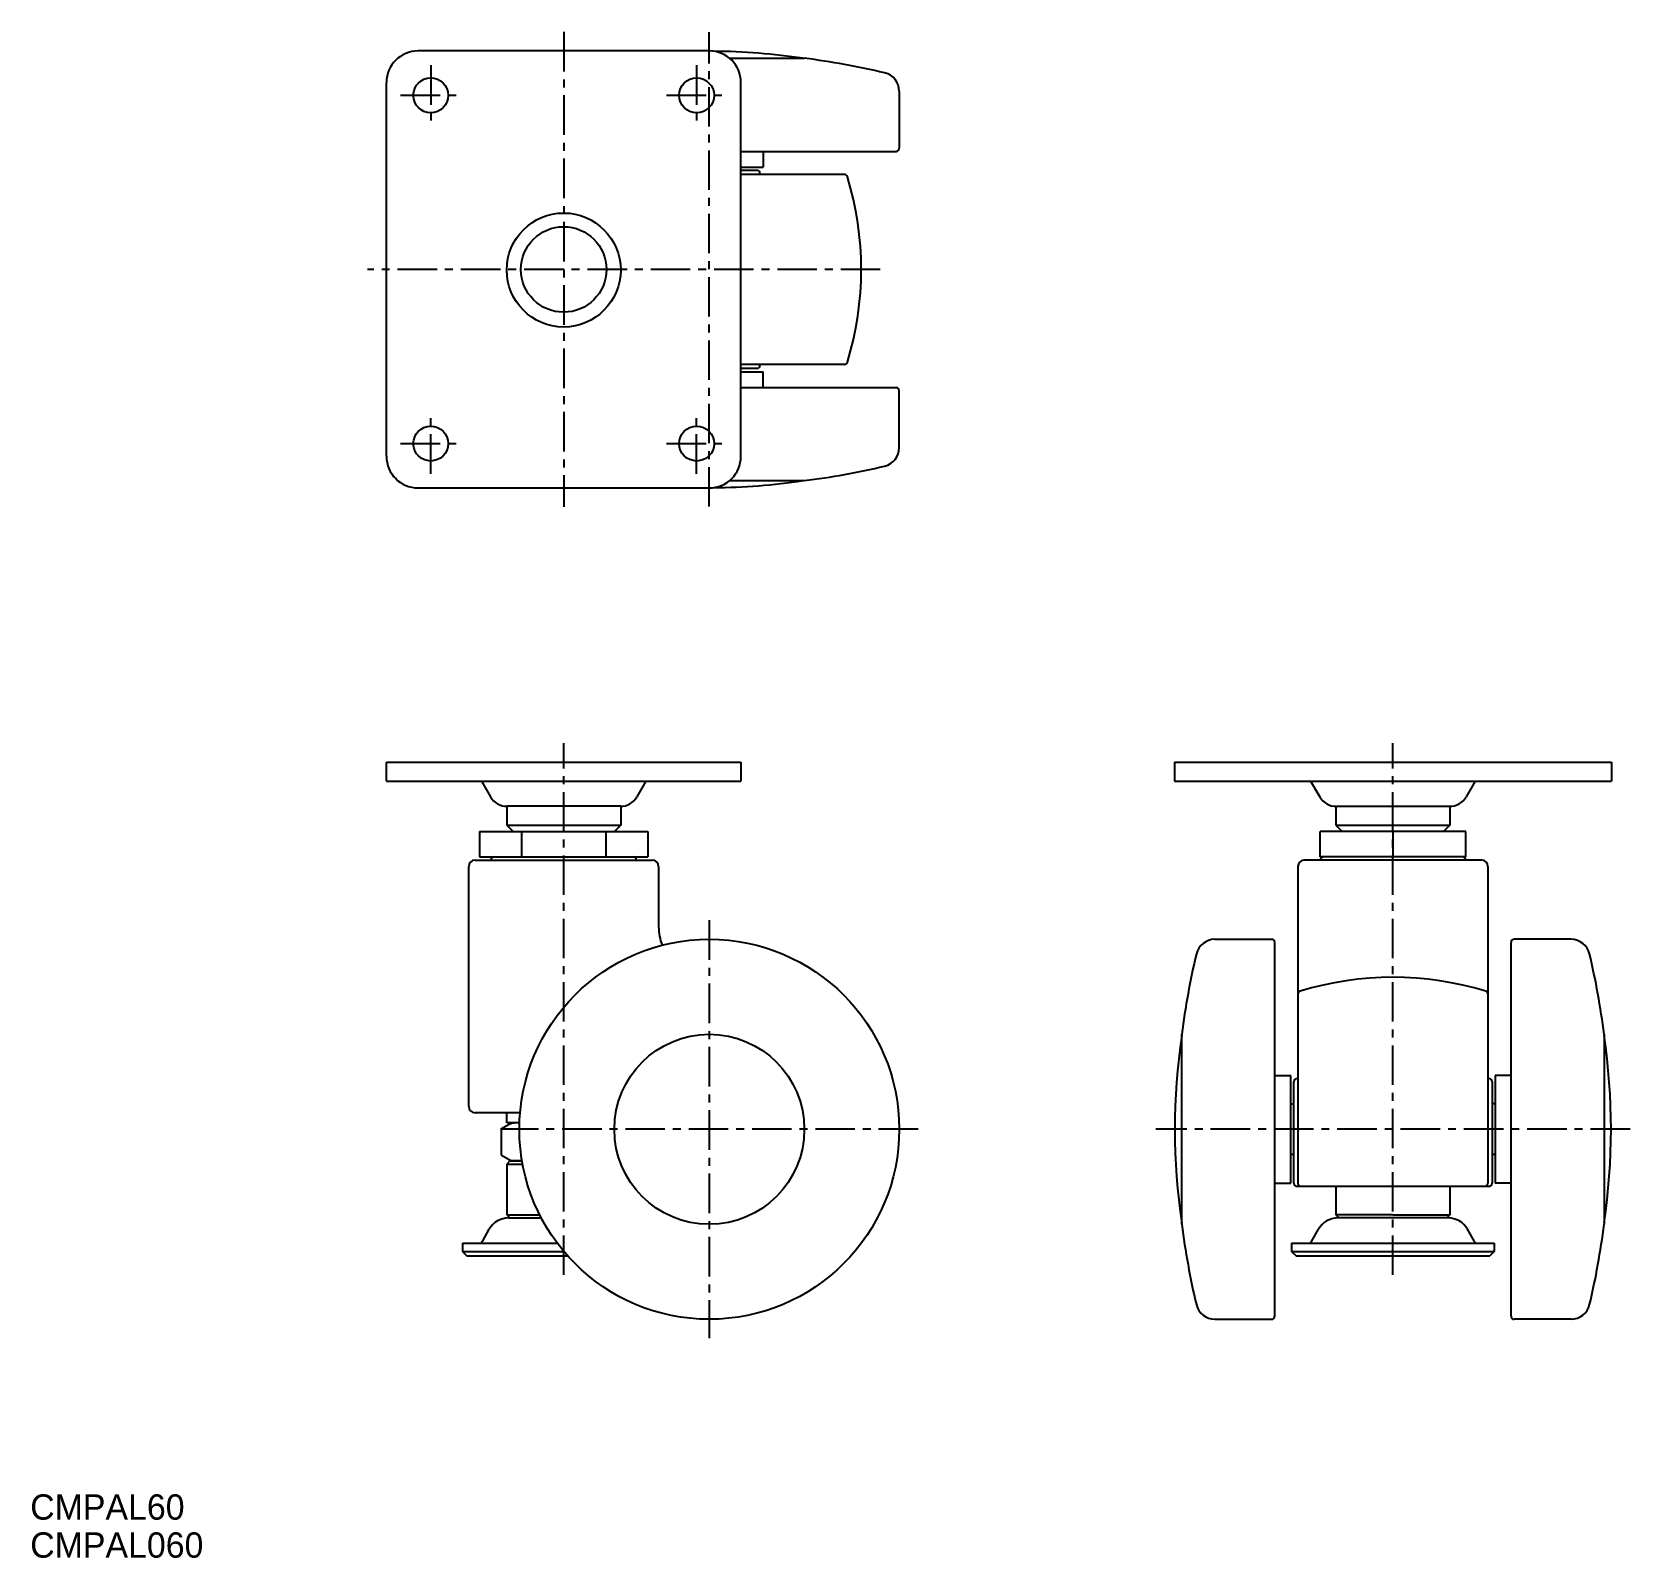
# Model space of a CAD drawing. Extents: x -23 to 230, y 30 to 271.
import ezdxf

# ---------------------------------------------------------------- set-up
doc = ezdxf.new("R2010")
doc.units = 0
doc.header["$LTSCALE"] = 5
doc.linetypes.add('CENTER', pattern=[2, 1.25, -0.25, 0.25, -0.25])
doc.layers.get('0').update_dxf_attribs({"linetype": 'CONTINUOUS'})
doc.layers.add('CENTER', color=1, linetype='CENTER')

msp = doc.modelspace()

# ---------------------------------------------------------------- linework, layer by layer
at = {"color": 7, "linetype": 'CONTINUOUS'}
for p, q in [((84.27, 267.98), (38.27, 267.98)), ((87.46, 266.83), (99.27, 266.83)), ((33.27, 203.98), (33.27, 262.98)), ((89.27, 203.98), (89.27, 262.98)), ((114.27, 261.62), (114.27, 252.63)), ((89.27, 252.13), (113.77, 252.13)), ((92.77, 252.13), (92.77, 249.63)), ((89.27, 249.63), (92.77, 249.63)), ((91.77, 249.13), (89.27, 249.13)), ((105.6, 248.48), (89.27, 248.48)), ((92.27, 248.48), (92.27, 248.63)), ((105.6, 218.48), (89.27, 218.48)), ((91.77, 217.83), (89.27, 217.83)), ((89.27, 217.33), (92.77, 217.33)), ((92.27, 218.48), (92.27, 218.33)), ((92.77, 214.83), (92.77, 217.33)), ((89.27, 214.83), (113.77, 214.83)), ((114.27, 205.35), (114.27, 214.33)), ((87.46, 200.13), (99.27, 200.13)), ((38.27, 198.98), (84.27, 198.98)), ((33.27, 155.7), (48.23, 155.7)), ((33.27, 152.7), (33.27, 155.7)), ((48.23, 155.7), (89.27, 155.7)), ((89.27, 155.7), (89.27, 152.7)), ((157.75, 155.7), (226.75, 155.7)), ((157.75, 155.7), (157.75, 152.7)), ((226.75, 155.7), (226.75, 152.7)), ((33.27, 152.7), (89.27, 152.7)), ((48.27, 152.7), (49.72, 150.2)), ((74.27, 152.7), (72.83, 150.2)), ((157.75, 152.7), (226.75, 152.7)), ((179.25, 152.7), (180.69, 150.2)), ((205.25, 152.7), (203.81, 150.2)), ((52.27, 148.7), (52.27, 145.7)), ((70.27, 148.7), (52.27, 148.7)), ((70.27, 148.7), (70.27, 145.7)), ((183.25, 148.7), (201.25, 148.7)), ((183.25, 148.7), (183.25, 145.7)), ((201.25, 148.7), (201.25, 145.7)), ((47.99, 144.7), (47.99, 140.7)), ((47.99, 144.7), (68.37, 144.7)), ((52.27, 145.7), (53.27, 144.7)), ((52.27, 145.7), (70.27, 145.7)), ((54.63, 144.7), (54.63, 140.7)), ((67.91, 144.7), (67.91, 140.7)), ((68.37, 144.7), (74.55, 144.7)), ((70.27, 145.7), (69.27, 144.7)), ((74.55, 144.7), (74.55, 140.7)), ((203.75, 144.7), (180.75, 144.7)), ((180.75, 140.7), (180.75, 144.7)), ((183.25, 145.7), (201.25, 145.7)), ((183.25, 145.7), (184.25, 144.7)), ((192.25, 144.7), (192.25, 140.7)), ((201.25, 145.7), (200.25, 144.7)), ((203.75, 140.7), (203.75, 144.7)), ((46.27, 101.3), (46.27, 139.2)), ((47.27, 140.2), (75.27, 140.2)), ((47.99, 140.7), (74.55, 140.7)), ((76.27, 139.2), (76.27, 129.7)), ((177.25, 139.2), (177.25, 89.2)), ((206.25, 140.2), (178.25, 140.2)), ((203.75, 140.7), (180.75, 140.7)), ((207.25, 139.2), (207.25, 89.2)), ((164.12, 127.7), (173.1, 127.7)), ((173.6, 68.2), (173.6, 127.2)), ((210.9, 68.2), (210.9, 127.2)), ((220.38, 127.7), (211.4, 127.7)), ((158.9, 82.7), (158.9, 112.7)), ((225.6, 112.7), (225.6, 82.7)), ((173.6, 106.2), (176.1, 106.2)), ((176.1, 89.2), (176.1, 106.2)), ((208.4, 106.2), (208.4, 89.2)), ((210.9, 106.2), (208.4, 106.2)), ((176.6, 89.2), (176.6, 105.2)), ((177.25, 105.7), (177.1, 105.7)), ((207.25, 105.7), (207.4, 105.7)), ((207.9, 105.2), (207.9, 89.2)), ((176.1, 101.7), (176.6, 101.7)), ((208.4, 101.7), (207.9, 101.7)), ((54.38, 100.3), (47.27, 100.3)), ((51.46, 97.8), (53.02, 98.7)), ((52.27, 98.7), (52.27, 100.3)), ((54.29, 98.7), (52.27, 98.7)), ((51.46, 93.61), (51.46, 97.8)), ((51.46, 93.61), (53.02, 92.7)), ((176.6, 93.7), (176.1, 93.7)), ((208.4, 93.7), (207.9, 93.7)), ((52.77, 92.7), (52.27, 92.2)), ((52.27, 92.2), (54.78, 92.2)), ((52.27, 92.2), (52.27, 84.2)), ((52.77, 92.7), (54.69, 92.7)), ((54.69, 92.7), (53.02, 92.7)), ((173.6, 89.2), (176.1, 89.2)), ((177.1, 88.7), (207.4, 88.7)), ((183.25, 88.7), (183.25, 84.2)), ((201.25, 88.7), (201.25, 84.2)), ((210.9, 89.2), (208.4, 89.2)), ((52.27, 84.2), (52.77, 83.7)), ((52.27, 84.2), (57.48, 84.2)), ((52.56, 83.7), (57.74, 83.7)), ((183.25, 84.2), (183.75, 83.7)), ((192.25, 84.2), (183.25, 84.2)), ((200.96, 83.7), (183.54, 83.7)), ((192.25, 84.2), (201.25, 84.2)), ((201.25, 84.2), (200.75, 83.7)), ((48.42, 79.96), (49.51, 81.92)), ((179.39, 79.96), (180.49, 81.92)), ((205.11, 79.96), (204.01, 81.92)), ((45.27, 79.7), (60.27, 79.7)), ((45.27, 79.7), (45.27, 78.4)), ((45.27, 78.4), (45.97, 77.7)), ((45.27, 78.4), (61.3, 78.4)), ((176.25, 79.7), (208.25, 79.7)), ((176.25, 79.7), (176.25, 78.4)), ((176.25, 78.4), (208.25, 78.4)), ((176.25, 78.4), (176.95, 77.7)), ((208.25, 78.4), (207.55, 77.7)), ((208.25, 79.7), (208.25, 78.4)), ((45.97, 77.7), (61.91, 77.7)), ((176.95, 77.7), (207.55, 77.7)), ((164.12, 67.7), (173.1, 67.7)), ((220.38, 67.7), (211.4, 67.7))]:
    msp.add_line(p, q, dxfattribs=at)
for centre, radius in [((40.27, 260.98), 2.75), ((82.27, 260.98), 2.75), ((61.27, 233.39), 9), ((61.27, 233.48), 6.75), ((40.27, 205.98), 2.75), ((82.27, 205.98), 2.75), ((84.27, 97.7), 30), ((84.27, 97.7), 15)]:
    msp.add_circle(centre, radius, dxfattribs=at)
for centre, radius, start, end in [((38.27, 262.98), 5, 90, 180), ((84.27, 262.98), 5, 0, 90), ((84.27, 167.93), 100, 81.4939, 89.5855), ((84.27, 147.77), 120, 76.6576, 82.8192), ((111.27, 261.62), 3, 0, 76.6576), ((113.77, 252.63), 0.5, 270, 0), ((91.77, 248.63), 0.5, 0, 90), ((105.6, 247.98), 0.5, 17.0334, 90), ((58.27, 233.48), 50, 342.9666, 17.0334), ((91.77, 218.33), 0.5, 270, 360), ((105.6, 218.98), 0.5, 270, 342.9666), ((113.77, 214.33), 0.5, 0, 90), ((111.27, 205.35), 3, 283.3424, 0), ((38.27, 203.98), 5, 180, 270), ((84.27, 203.98), 5, 270, 0), ((84.27, 319.19), 120, 277.1808, 283.3424), ((84.27, 299.03), 100, 270.4145, 278.5061), ((52.31, 151.7), 3, 210, 270), ((70.23, 151.7), 3, 270, 330), ((183.29, 151.7), 3, 210, 270), ((201.21, 151.7), 3, 270, 330), ((47.27, 139.2), 1, 90, 180), ((50.27, 140.2), 0.5, 90, 180), ((72.27, 140.2), 0.5, 0, 90), ((75.27, 139.2), 1, 0, 90), ((178.25, 139.2), 1, 90, 180), ((181.25, 140.2), 0.5, 90, 180), ((203.25, 140.2), 0.5, 0, 90), ((206.25, 139.2), 1, 0, 90), ((84.27, 129.7), 8, 180, 201.5423), ((164.12, 124.7), 3, 90, 166.6576), ((173.1, 127.2), 0.5, 0, 90), ((211.4, 127.2), 0.5, 90, 180), ((220.38, 124.7), 3, 13.3424, 90), ((277.96, 97.7), 120, 166.6576, 172.8192), ((106.54, 97.7), 120, 7.1808, 13.3424), ((192.25, 71.7), 50, 72.9666, 107.0334), ((177.75, 119.03), 0.5, 107.0334, 180), ((206.75, 119.03), 0.5, 0, 72.9666), ((257.8, 97.7), 100, 171.4939, 188.5238), ((126.7, 97.7), 100, 351.4939, 8.5061), ((177.1, 105.2), 0.5, 90, 180), ((207.4, 105.2), 0.5, 0, 90), ((47.27, 101.3), 1, 180, 270), ((53.91, 94.92), 3.78, 84.2775, 109.5701), ((53.91, 96.49), 3.78, 250.4299, 281.7055), ((177.1, 89.2), 0.5, 180, 270), ((177.75, 89.2), 0.5, 180, 270), ((206.75, 89.2), 0.5, 270, 0), ((207.4, 89.2), 0.5, 270, 0), ((52.56, 80.2), 3.5, 90, 150.7224), ((183.54, 80.2), 3.5, 90, 150.7224), ((200.96, 80.2), 3.5, 29.2776, 90), ((277.96, 97.7), 120, 187.1808, 193.3424), ((106.54, 97.7), 120, 346.6576, 352.8192), ((47.98, 80.2), 0.5, 270, 330.7224), ((178.96, 80.2), 0.5, 270, 330.7224), ((205.54, 80.2), 0.5, 209.2776, 270), ((164.12, 70.7), 3, 193.3424, 270), ((173.1, 68.2), 0.5, 270, 0), ((211.4, 68.2), 0.5, 180, 270), ((220.38, 70.7), 3, 270, 346.6576)]:
    msp.add_arc(centre, radius, start, end, dxfattribs=at)
at = {"layer": 'CENTER', "color": 1, "linetype": 'CENTER'}
for p, q in [((61.27, 270.98), (61.27, 195.98)), ((84.27, 196.03), (84.27, 270.93)), ((40.27, 265.73), (40.27, 256.23)), ((82.27, 265.73), (82.27, 256.23)), ((35.52, 260.98), (45.02, 260.98)), ((77.52, 260.98), (87.02, 260.98)), ((111.27, 233.48), (30.27, 233.48)), ((40.27, 201.23), (40.27, 210.73)), ((82.27, 201.23), (82.27, 210.73)), ((35.52, 205.98), (45.02, 205.98)), ((77.52, 205.98), (87.02, 205.98)), ((61.27, 74.7), (61.27, 158.7)), ((192.25, 74.7), (192.25, 158.7)), ((84.27, 130.7), (84.27, 64.7)), ((117.27, 97.7), (51.27, 97.7)), ((229.7, 97.7), (154.8, 97.7))]:
    msp.add_line(p, q, dxfattribs=at)

# ---------------------------------------------------------------- texts
at = {"color": 7, "linetype": 'CONTINUOUS'}
for s, p in [('CMPAL60', (-22.99, 36.05)), ('CMPAL060', (-22.99, 30.05))]:
    msp.add_text(s, height=4, dxfattribs=at).set_placement(p)

doc.saveas('drawing.dxf')
